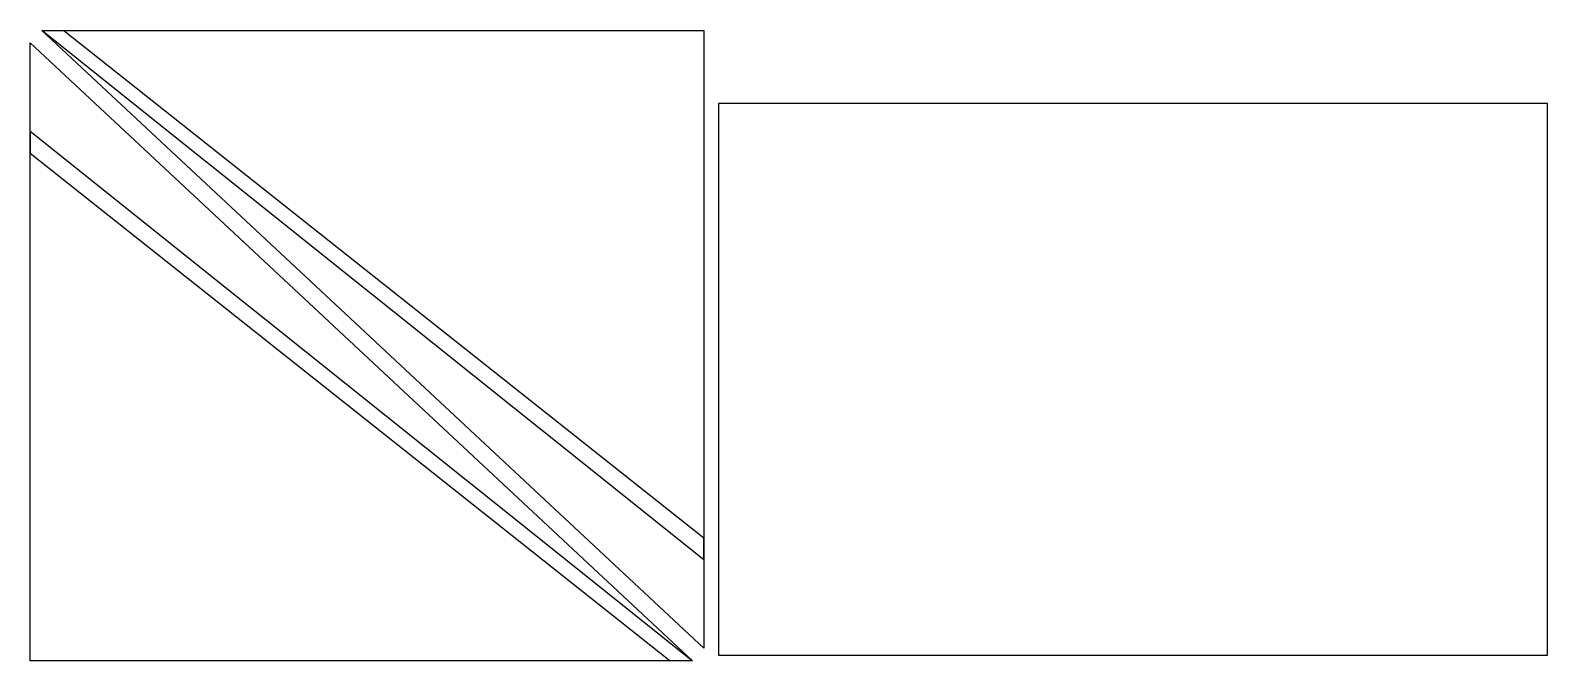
# Model space of a CAD drawing. Header units: millimetres. Extents: x 1800 to 2144, y 1839 to 1982.
import ezdxf

# ---------------------------------------------------------------- set-up
doc = ezdxf.new("R2010")
doc.units = ezdxf.units.MM

msp = doc.modelspace()

# ---------------------------------------------------------------- linework, layer by layer
for p, q in [((1952.33, 1862.25), (1802.33, 1982.25)), ((1952.33, 1842.25), (1802.33, 1982.25)), ((1802.33, 1982.25), (1805.33, 1982.25)), ((1805.33, 1982.25), (1807.33, 1982.25)), ((1807.33, 1982.25), (1952.33, 1867.25)), ((1952.33, 1982.25), (1952.33, 1862.25)), ((1799.71, 1979.4), (1949.71, 1839.4)), ((1799.71, 1839.4), (1799.71, 1959.4)), ((1799.71, 1959.4), (1949.71, 1839.4)), ((1799.71, 1959.4), (1799.71, 1956.4)), ((1799.71, 1956.4), (1799.71, 1954.4)), ((1799.71, 1954.4), (1944.71, 1839.4)), ((1952.33, 1865.25), (1952.33, 1867.25)), ((1952.33, 1862.25), (1952.33, 1865.25)), ((1946.71, 1839.4), (1944.71, 1839.4))]:
    msp.add_line(p, q)
for points in [[(1802.33, 1982.25), (1952.33, 1982.25), (1952.33, 1842.25)], [(1949.71, 1839.4), (1799.71, 1839.4), (1799.71, 1979.4)]]:
    msp.add_lwpolyline(points)
msp.add_lwpolyline([(1955.62, 1840.67), (2143.5, 1840.67), (2143.5, 1965.67), (1955.62, 1965.67)], close=True)

doc.saveas('drawing.dxf')
